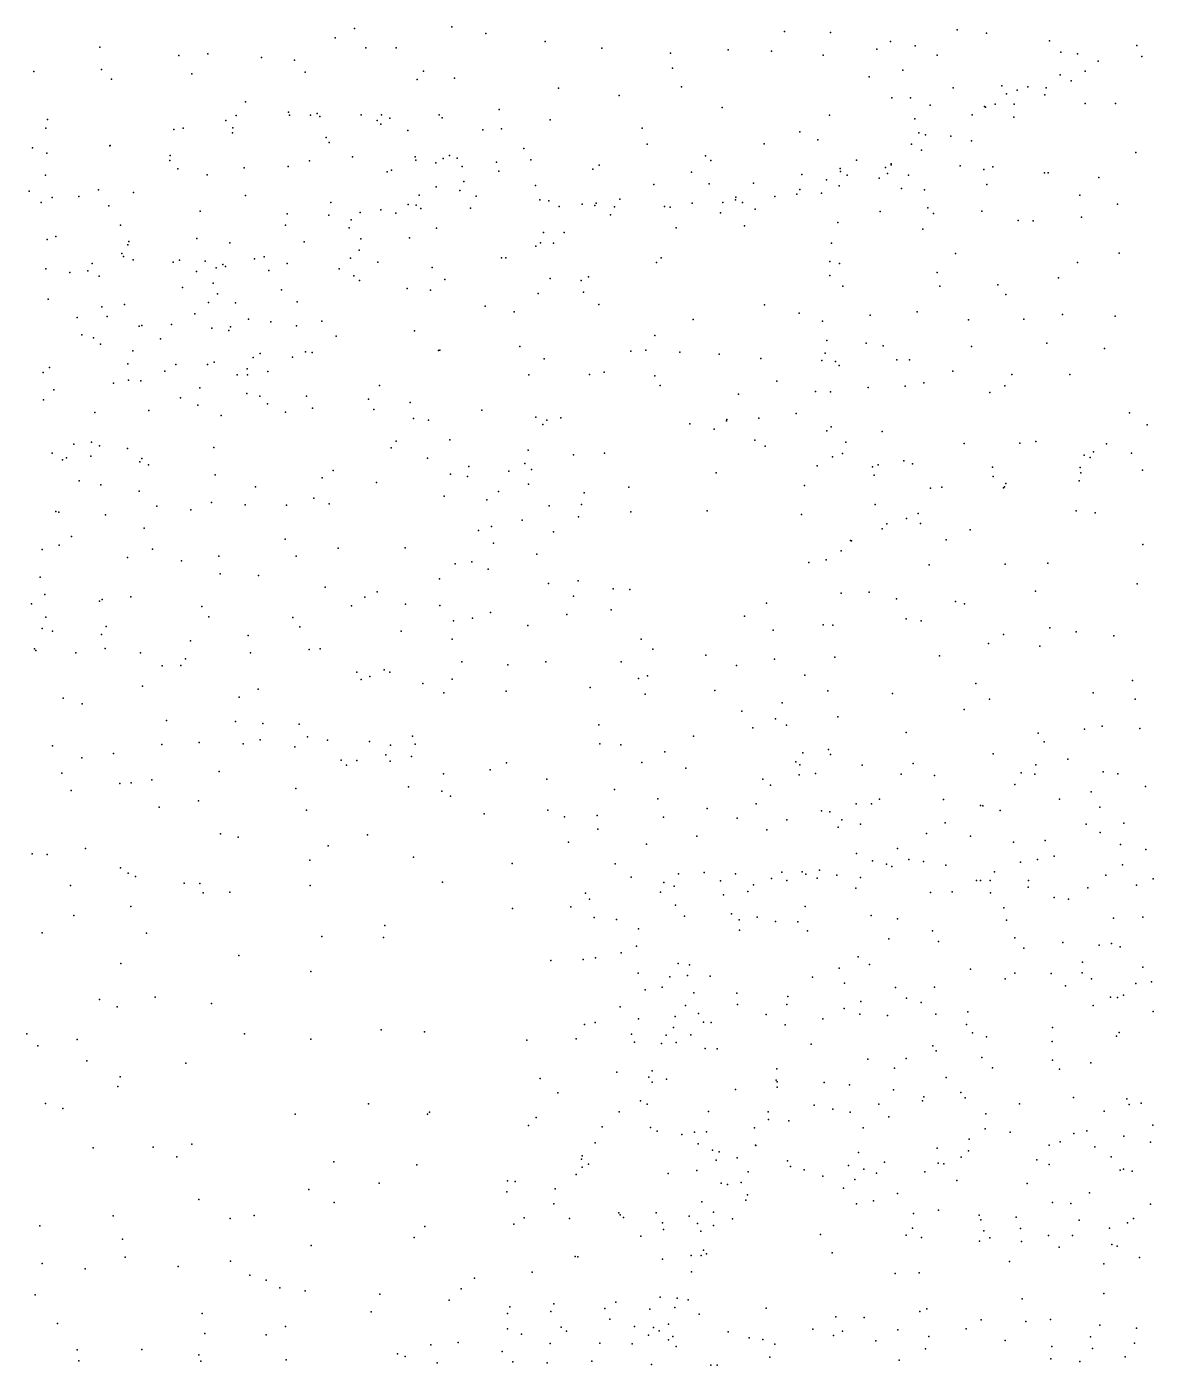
# Model space of a CAD drawing. Header units: metres. Extents: x -25 to 25, y -27.7 to 27.8.
# Drawn here: x 5.111 to 7.885, y -17.165 to -13.869 of the extents above; entities that cross this region are included whole.
import ezdxf

# ---------------------------------------------------------------- set-up
doc = ezdxf.new("R2010")
doc.units = ezdxf.units.M

msp = doc.modelspace()

# ---------------------------------------------------------------- linework, layer by layer
for p in [(5.9188, -13.8732, 11.3423), (6.1585, -13.8688, 11.5296), (7.4024, -13.8766, -1.2656), (5.8705, -13.8957, 11.7226), (6.2415, -13.8856, 11.7068), (6.3882, -13.9052, 17.9279), (6.9771, -13.8806, -1.6108), (7.0905, -13.8831, 11.174), (7.2382, -13.9048, -2.7886), (7.4749, -13.8844, 0.0537), (7.6298, -13.9033, 0.5027), (5.2914, -13.9191, 18.6078), (5.4857, -13.9398, -1.4241), (5.5574, -13.9353, 11.6197), (5.9464, -13.9208, 18.086), (6.0213, -13.921, -1.4554), (6.5276, -13.9212, 11.8283), (6.6962, -13.934, 11.319), (6.8388, -13.9258, 18.2293), (6.9452, -13.9289, 11.9008), (7.0728, -13.9384, 18.3605), (7.2049, -13.9241, -1.4128), (7.2994, -13.9155, 18.4484), (7.3533, -13.9385, 11.9278), (7.6577, -13.9314, 11.346), (7.6992, -13.9351, -0.8609), (7.8447, -13.9146, -0.0267), (7.8573, -13.9421, 18.4224), (5.2955, -13.9742, 11.3871), (5.6896, -13.9441, -1.4111), (5.771, -13.9514, 18.2224), (6.7011, -13.9705, 18.0991), (7.2691, -13.9753, 11.197), (7.7499, -13.9539, -0.3158), (5.1291, -13.9787, 18.6839), (5.3197, -13.9978, -1.3842), (5.5176, -13.9844, 18.4091), (5.797, -13.9805, 11.2609), (6.0731, -13.9983, 11.3231), (6.088, -13.9784, 11.7415), (6.1648, -13.9956, -1.4528), (7.1861, -13.9917, 11.9062), (7.6561, -13.9873, -0.134), (7.6832, -14.0019, 0.1814), (7.7175, -13.9783, -0.5635), (6.4208, -14.02, 17.7986), (6.5698, -14.0384, -1.578), (6.7239, -14.0169, -1.5885), (7.3929, -14.019, 0.2372), (7.5122, -14.0145, -3.5129), (7.5243, -14.034, -0.9017), (7.5506, -14.0248, 0.0643), (7.5763, -14.0171, 11.9634), (7.6183, -14.0368, -0.6908), (7.6214, -14.0195, 18.4431), (5.6502, -14.054, 11.1888), (6.2745, -14.0724, 11.7346), (6.8234, -14.0676, 11.2297), (7.2419, -14.0441, -1.2542), (7.2875, -14.0437, -0.1036), (7.3356, -14.062, -1.1179), (7.4698, -14.0655, -0.2156), (7.4725, -14.067, 0.9874), (7.4959, -14.0595, 11.3235), (7.5431, -14.0594, -1.5155), (7.7177, -14.0575, -3.6259), (7.7926, -14.0575, 0.4241), (5.1627, -14.0969, 11.1913), (5.6012, -14.1, 8.3243), (5.6274, -14.0873, 8.5793), (5.7559, -14.079, -1.31), (5.7587, -14.0863, 8.027), (5.8101, -14.0868, 8.6219), (5.8261, -14.0828, 8.1939), (5.8327, -14.0894, 8.3794), (5.9347, -14.0855, 11.848), (5.9739, -14.0998, 8.1445), (5.9853, -14.086, 8.5438), (6.0057, -14.0936, 8.3804), (6.127, -14.086, 8.7349), (6.1341, -14.0927, 8.4753), (6.4002, -14.0982, 17.6249), (7.0882, -14.0862, 11.1708), (7.2979, -14.0957, -2.611), (7.4397, -14.0855, 0.1963), (7.5421, -14.0913, 1.285), (5.1582, -14.1182, 11.6155), (5.4737, -14.1222, 8.4192), (5.4963, -14.1184, -1.3227), (5.6182, -14.1299, 8.7666), (5.6188, -14.1178, 11.8569), (5.9834, -14.1088, 17.9658), (6.0494, -14.124, -1.2746), (6.2346, -14.1223, 11.3139), (6.2803, -14.1201, 17.275), (6.627, -14.1185, 11.3018), (7.0152, -14.1277, 11.8451), (7.3077, -14.1297, -3.147), (7.3247, -14.1353, -0.9952), (7.3871, -14.1386, -0.7265), (5.1252, -14.1666, 8.7885), (5.3157, -14.1623, 8.5066), (5.317, -14.1614, 8.7455), (5.8485, -14.1419, 18.0929), (5.856, -14.1534, 7.9281), (6.3354, -14.1689, 8.6857), (6.6394, -14.1583, -1.473), (6.9272, -14.1574, 18.1331), (7.0596, -14.1476, -1.3108), (7.29, -14.1579, 11.2796), (7.3145, -14.1725, 0.2702), (7.4376, -14.1495, -2.1656), (5.1608, -14.18, 8.6316), (5.4641, -14.1985, 18.3652), (5.4648, -14.1862, 11.1362), (5.808, -14.1986, 11.1858), (5.9139, -14.1892, -1.1451), (6.0678, -14.189, 11.2948), (6.0691, -14.1972, 17.011), (6.1185, -14.2036, -1.1482), (6.137, -14.1929, 17.243), (6.1521, -14.1856, 17.6023), (6.1712, -14.1928, 11.7171), (6.2678, -14.2024, -1.2782), (6.3528, -14.1963, 16.937), (6.7825, -14.1864, 11.6876), (6.7962, -14.1983, -1.3972), (7.1542, -14.1977, -0.0884), (7.2399, -14.206, 0.3272), (7.8421, -14.1781, 11.9391), (5.1579, -14.2344, 11.7586), (5.4837, -14.2185, 11.8608), (5.5556, -14.2334, 8.0286), (5.6465, -14.2164, 18.2279), (5.7554, -14.2126, 8.8435), (5.9989, -14.2257, 8.0149), (6.0094, -14.2223, 16.8648), (6.1834, -14.2126, 16.8212), (6.2735, -14.2248, 8.331), (6.5053, -14.2193, -1.3599), (6.5208, -14.2093, 11.6192), (6.7485, -14.2272, 17.9248), (7.0199, -14.2328, 11.6964), (7.1145, -14.2178, 0.0868), (7.1152, -14.2251, -0.3163), (7.1314, -14.2344, -0.4772), (7.2258, -14.2156, -0.8212), (7.2308, -14.2301, 0.6068), (7.2402, -14.2087, -0.736), (7.2829, -14.2344, 0.8915), (7.4097, -14.2114, 0.4073), (7.4679, -14.2199, 11.408), (7.4903, -14.2134, 11.8703), (7.6177, -14.2286, -3.5242), (7.6263, -14.2288, 18.3539), (5.2877, -14.2705, 18.4365), (6.1196, -14.2628, 17.4277), (6.1775, -14.2721, 8.1669), (6.1878, -14.2501, 8.8833), (6.3641, -14.2597, 11.5275), (6.6558, -14.2575, -1.3171), (6.7915, -14.2554, 11.5186), (6.9012, -14.254, -1.2479), (7.0152, -14.2697, -0.6265), (7.0808, -14.2458, -1.0141), (7.1118, -14.2604, 11.3345), (7.2101, -14.2419, 0.0161), (7.2654, -14.2669, 18.2687), (7.322, -14.2701, -2.785), (7.4757, -14.2574, -1.8604), (7.7512, -14.2399, 11.4984), (5.1175, -14.2738, 11.0814), (5.1471, -14.3015, 16.5633), (5.1739, -14.2889, 1.9229), (5.24, -14.2871, -1.1807), (5.3744, -14.277, 8.1882), (5.6498, -14.2847, -1.1061), (5.8605, -14.3017, -0.9606), (6.0776, -14.2835, -0.8672), (6.218, -14.2856, -0.8022), (6.375, -14.2947, -0.8216), (6.3966, -14.2973, 17.1014), (6.479, -14.3055, 17.4947), (6.5138, -14.3032, -0.6957), (6.5715, -14.2934, 17.6524), (6.7498, -14.303, -1.1522), (6.8253, -14.3013, -0.7334), (6.8565, -14.2949, -0.2619), (6.8572, -14.2882, -0.5304), (6.8738, -14.3013, -0.0857), (6.9535, -14.2871, 11.521), (7.0073, -14.2809, -0.8378), (7.0688, -14.2787, 0.339), (7.7045, -14.2839, 0.7556), (5.3134, -14.3094, 2.2705), (5.5386, -14.3226, 11.1088), (5.7526, -14.3297, 18.093), (5.8551, -14.333, 8.9105), (5.932, -14.3263, 17.8894), (5.9834, -14.3194, 11.7512), (6.0202, -14.3276, 8.9342), (6.0504, -14.3061, 17.6951), (6.0703, -14.3085, 16.7247), (6.0814, -14.316, -0.6896), (6.2044, -14.3157, 11.6224), (6.4226, -14.3116, -0.5655), (6.5101, -14.3092, -0.9307), (6.5491, -14.332, -0.4692), (6.5589, -14.3121, -1.104), (6.6822, -14.3113, -0.7949), (6.6958, -14.3127, -0.3974), (6.8197, -14.3271, 0.0943), (6.9051, -14.3183, 0.3225), (7.2126, -14.324, 11.5628), (7.3305, -14.3151, 11.4444), (7.3446, -14.3283, -1.2712), (7.4629, -14.3228, 11.7228), (7.7087, -14.3377, 11.7576), (7.7974, -14.3057, 0.878), (5.3425, -14.3573, 2.0491), (5.7487, -14.357, 11.862), (5.9053, -14.3639, 16.7065), (5.9105, -14.3443, 16.9266), (6.1206, -14.3649, 11.4316), (6.7108, -14.3639, -0.1856), (6.8789, -14.3594, 17.958), (7.109, -14.3509, 0.48), (7.3179, -14.3676, -2.1929), (7.5531, -14.3462, 0.7074), (7.5894, -14.3465, 11.5889), (5.1616, -14.3924, 11.8739), (5.1829, -14.3851, 8.2527), (5.3629, -14.3973, 8.0653), (5.5298, -14.3901, 11.8981), (5.6111, -14.401, 7.8719), (5.7945, -14.3985, 7.8515), (5.9338, -14.3907, 17.0781), (6.0536, -14.3884, 11.6295), (6.3761, -14.401, 8.7256), (6.3835, -14.3758, 8.4108), (6.4085, -14.4017, 16.7308), (6.4348, -14.3757, 17.2783), (7.093, -14.4021, 18.099), (5.3452, -14.4271, 18.2896), (5.3495, -14.4343, 2.5526), (5.3606, -14.406, 8.8808), (5.6961, -14.435, 16.6907), (5.9302, -14.4189, -0.6802), (6.365, -14.4093, -0.3858), (7.3983, -14.4274, 18.2185), (7.8014, -14.4263, 1.8509), (5.1583, -14.4651, 18.3683), (5.262, -14.47, 1.6844), (5.2723, -14.4522, 16.7639), (5.3736, -14.443, 16.481), (5.4719, -14.4482, 16.6986), (5.4874, -14.4436, 2.293), (5.5507, -14.446, 8.8794), (5.5776, -14.4625, 18.1145), (5.5943, -14.4544, 16.5667), (5.6008, -14.4594, 11.1427), (5.6723, -14.44, -0.894), (5.7071, -14.4694, 8.8981), (5.7523, -14.4521, 16.8741), (5.881, -14.4646, 17.786), (5.9087, -14.4388, 11.6813), (5.9762, -14.4481, 17.5012), (6.11, -14.462, 8.9802), (6.2807, -14.4376, 16.5883), (6.2911, -14.4382, 8.2349), (6.6619, -14.4491, 17.6805), (6.6736, -14.438, 0.0404), (7.0888, -14.4471, -0.4971), (7.1124, -14.4518, -0.7654), (7.699, -14.4492, 18.1974), (5.2173, -14.4739, 2.6815), (5.2893, -14.4827, 11.0307), (5.5297, -14.4717, 2.1419), (5.5707, -14.5, 16.8545), (5.9165, -14.482, 8.9562), (5.9305, -14.4936, 11.5253), (6.141, -14.4908, 8.0537), (6.4006, -14.4888, 8.5432), (6.4768, -14.4933, 17.1131), (6.4948, -14.4849, 16.8449), (7.0892, -14.4812, 0.6315), (7.3532, -14.4739, -1.4345), (7.6517, -14.487, 0.849), (5.4948, -14.5105, -0.8602), (5.5808, -14.5263, 2.3974), (5.7389, -14.5169, 17.9237), (6.0481, -14.5135, 16.5065), (6.1052, -14.5175, -0.4151), (6.3709, -14.5253, -0.2488), (6.4827, -14.522, 16.6445), (7.1209, -14.5073, 0.0115), (7.3595, -14.508, -2.7364), (7.503, -14.5047, -3.0759), (7.5224, -14.5279, 18.1634), (5.1638, -14.5399, -0.8032), (5.2966, -14.5585, 8.0313), (5.3517, -14.5525, 16.3177), (5.5585, -14.5479, 16.4091), (5.6257, -14.5486, -0.7147), (5.7772, -14.5461, 11.6796), (6.2406, -14.5565, 16.4535), (6.5197, -14.5527, -0.0357), (6.9277, -14.5539, 0.4778), (5.2358, -14.5845, 1.4569), (5.3092, -14.5821, -0.7521), (5.5253, -14.5756, 1.8894), (5.6571, -14.5888, 2.2167), (5.7125, -14.5952, 17.0767), (5.8378, -14.5938, 17.5145), (6.3118, -14.5707, 8.8653), (6.752, -14.5901, 17.6693), (7.0138, -14.5739, 17.9206), (7.0712, -14.594, 0.3358), (7.188, -14.5788, 18.0219), (7.3039, -14.5708, 1.3175), (7.4307, -14.5902, 0.6474), (7.5665, -14.5891, 0.7495), (7.662, -14.5773, -3.221), (7.7917, -14.5818, 18.0491), (5.2467, -14.6276, 16.2117), (5.2758, -14.6351, 2.7067), (5.3885, -14.6058, 11.082), (5.3949, -14.6044, 1.6236), (5.4675, -14.6022, 7.8969), (5.5675, -14.6112, 11.1728), (5.6087, -14.6168, 8.9056), (5.6129, -14.6076, 2.0476), (5.7755, -14.6051, 17.7151), (5.8736, -14.6306, 16.413), (6.0662, -14.6178, 9.0069), (6.6582, -14.6294, 16.7437), (5.2931, -14.6501, 16.935), (5.3722, -14.6669, 18.0309), (5.4409, -14.6377, -0.6531), (6.125, -14.6659, -0.3626), (6.1288, -14.6652, 16.3617), (6.3259, -14.6561, 16.3614), (6.5989, -14.6676, 17.1284), (6.6356, -14.6653, 16.9281), (7.0818, -14.6416, -0.3876), (7.1787, -14.6481, 0.5092), (7.2203, -14.6542, -2.1965), (7.4378, -14.6566, 18.0367), (7.623, -14.6477, 18.047), (7.7651, -14.6612, 0.873), (5.3606, -14.6988, 8.9174), (5.4784, -14.7003, 2.6824), (5.5561, -14.7009, 1.7643), (5.5726, -14.6944, 17.8322), (5.6685, -14.6832, 2.6041), (5.686, -14.6734, 16.3377), (5.7657, -14.6825, 2.3151), (5.7979, -14.6694, 8.9533), (5.8144, -14.6708, -0.4719), (6.3858, -14.6865, 8.6643), (6.7196, -14.67, 17.5215), (6.8168, -14.6753, 0.405), (6.9194, -14.6858, 17.7267), (7.069, -14.6905, -0.712), (7.0778, -14.6727, 0.7904), (7.103, -14.6932, -0.161), (7.254, -14.6887, -1.4084), (7.2848, -14.6894, -1.7558), (5.1515, -14.7205, 8.9892), (5.1676, -14.7081, 1.2814), (5.4512, -14.7168, 17.0553), (5.6295, -14.7258, 11.4277), (5.6538, -14.7114, 17.2084), (5.6548, -14.7259, -0.4903), (5.7053, -14.7177, 17.5049), (6.3478, -14.726, 8.2587), (6.4971, -14.7248, 16.3897), (6.533, -14.7191, 0.0796), (6.6579, -14.7286, 0.2745), (7.1116, -14.7026, -1.0322), (7.3918, -14.7167, 1.4985), (7.5375, -14.7255, 1.6969), (7.6796, -14.7251, 0.7218), (5.1784, -14.7633, 17.1094), (5.325, -14.7461, 1.3982), (5.3622, -14.7391, 16.1463), (5.3924, -14.7408, 11.7488), (5.5376, -14.7576, 11.6148), (5.9796, -14.752, 7.9317), (6.6708, -14.752, 17.2484), (6.9586, -14.7415, 0.4419), (7.054, -14.7668, 0.5122), (7.1837, -14.7572, 1.0161), (7.2747, -14.7535, -2.5105), (7.3203, -14.7458, 0.4876), (7.5202, -14.7532, 17.9071), (5.1524, -14.7879, 8.026), (5.49, -14.7825, 17.729), (5.6529, -14.7722, 8.9249), (5.6852, -14.7783, 7.8514), (5.7041, -14.7976, 1.9646), (5.8, -14.7782, 2.1773), (5.9527, -14.7858, 2.6528), (6.0554, -14.7937, 9.0359), (6.8643, -14.7734, 17.5582), (7.0909, -14.7679, 17.7482), (7.483, -14.7694, 0.5319), (5.279, -14.8184, 17.8072), (5.4123, -14.8141, 17.1972), (5.5325, -14.8003, 17.3032), (5.5899, -14.826, 2.7302), (5.7484, -14.818, 16.2813), (5.815, -14.8081, -0.3995), (5.9659, -14.8116, 2.3882), (6.2318, -14.8126, -0.2433), (6.3646, -14.8304, -0.1214), (6.4265, -14.8316, 8.3536), (7.0064, -14.8216, 17.6291), (7.8266, -14.8192, 0.7853), (6.0635, -14.8331, -0.334), (6.1005, -14.8377, 2.7043), (6.382, -14.848, 16.2771), (6.392, -14.8377, 8.7009), (6.7441, -14.8468, 0.3431), (6.8037, -14.8601, 17.2008), (6.8347, -14.8392, 16.9669), (6.8353, -14.8357, 16.5381), (6.9145, -14.833, 16.7798), (7.0815, -14.864, 0.2704), (7.0919, -14.854, -0.3655), (7.2179, -14.8654, -2.3373), (7.87, -14.8492, 16.7892), (5.2269, -14.8964, 11.7511), (5.2704, -14.8914, 17.4126), (6.0207, -14.8892, 16.2807), (6.153, -14.8859, 2.5288), (6.9039, -14.8865, 17.3327), (7.1285, -14.8914, -0.0572), (7.42, -14.8951, -2.7436), (7.557, -14.8944, 0.4745), (7.5963, -14.89, 17.6713), (7.7701, -14.8961, 16.6749), (5.1741, -14.9191, 2.7852), (5.2089, -14.9307, -0.159), (5.2692, -14.9261, 8.9313), (5.2904, -14.9011, 1.3263), (5.3593, -14.9075, 16.0534), (5.3951, -14.9317, 11.3038), (5.5719, -14.9052, -0.3663), (6.0088, -14.9057, 2.9542), (6.0983, -14.9314, 2.3822), (6.3464, -14.9111, 2.7624), (6.4578, -14.9231, 0.0311), (6.5338, -14.9191, 16.2998), (6.9293, -14.9015, 17.1105), (7.0959, -14.9278, 17.4392), (7.1205, -14.92, 0.3583), (7.7154, -14.9242, 1.7816), (7.7297, -14.9298, 17.44), (7.7385, -14.9155, 16.8765), (7.8317, -14.9185, 17.2981), (5.1992, -14.9357, 15.9261), (5.3895, -14.9403, 2.7802), (5.4113, -14.9475, 1.4655), (5.8658, -14.9617, 8.997), (6.2, -14.9514, 9.0448), (6.2988, -14.9636, 8.1781), (6.3378, -14.9441, 8.9484), (6.3543, -14.9595, 2.5893), (7.0579, -14.9503, 17.2106), (7.1944, -14.9522, 16.9384), (7.2081, -14.9479, -1.5862), (7.2709, -14.9381, 17.5108), (7.2929, -14.9452, 16.7971), (7.4891, -14.9535, 16.6688), (7.7057, -14.9543, 17.1413), (7.8592, -14.9611, 16.2007), (5.2402, -14.9871, 7.972), (5.2937, -14.997, 11.1688), (5.575, -14.9723, 1.7053), (5.8391, -14.9798, 2.9757), (5.9729, -14.9911, 2.2272), (6.1547, -14.9709, 8.0784), (6.1964, -14.9762, 3.0977), (6.347, -14.9952, 2.965), (6.8091, -14.9676, 16.4266), (7.1984, -14.973, 17.3066), (7.4908, -14.9764, 17.4159), (7.5223, -14.9933, 16.4751), (7.7026, -14.987, 16.3468), (7.7072, -14.9674, 0.5285), (5.3884, -15.0128, -0.2319), (5.6747, -15.002, 2.8825), (5.8184, -15.0301, -0.3134), (6.1395, -15.0246, -0.2251), (6.2731, -15.0129, -0.1254), (6.4843, -15.0165, 8.4701), (6.594, -15.0026, 0.234), (7.0265, -14.9984, 16.4784), (7.3366, -15.0052, 17.1588), (7.3644, -15.0027, 16.5204), (7.5162, -15.0046, 17.178), (7.519, -15.0014, 1.5489), (5.1828, -15.0626, 15.7966), (5.4314, -15.0495, 16.0465), (5.5156, -15.0584, 7.9656), (5.5665, -15.0402, 16.1318), (5.6493, -15.0461, 1.876), (5.7512, -15.0466, 7.9472), (5.8558, -15.0437, 16.2412), (6.2442, -15.0337, 16.2045), (6.3982, -15.0483, 8.8314), (6.4773, -15.0452, 0.1359), (6.5988, -15.0631, 16.2385), (6.7866, -15.061, 0.3213), (7.2004, -15.0454, 0.3065), (7.6952, -15.0611, -2.9172), (5.1907, -15.0639, 8.9383), (5.3056, -15.0708, 11.4204), (6.3312, -15.0839, 2.8033), (6.4698, -15.0757, 8.6688), (7.0192, -15.0701, -0.8609), (7.2293, -15.093, 0.9172), (7.2776, -15.0801, -2.4789), (7.3066, -15.0674, 1.1438), (7.3124, -15.092, 16.3629), (7.7423, -15.0662, 16.0377), (5.2214, -15.1243, -0.0801), (5.4007, -15.1033, 1.5721), (6.224, -15.1096, 8.1056), (6.2562, -15.0994, 2.5722), (6.4083, -15.1124, 16.1587), (7.2182, -15.1056, -1.8946), (7.4342, -15.108, -2.6954), (5.1491, -15.1564, 8.1377), (5.1911, -15.1452, 2.8349), (5.4208, -15.155, 8.0536), (5.7475, -15.1307, 8.9622), (5.878, -15.1532, -0.2379), (6.0436, -15.1519, 8.0331), (6.2611, -15.1408, 2.9895), (7.1167, -15.1592, 0.3649), (7.1395, -15.1342, 0.0459), (7.1425, -15.135, 0.6348), (7.3751, -15.1323, 0.2977), (7.8595, -15.144, 15.887), (5.3591, -15.1757, -0.1404), (5.4924, -15.1843, 1.7999), (5.5843, -15.1729, 2.9219), (5.7747, -15.1722, 2.0924), (6.1666, -15.1918, 9.0966), (6.2072, -15.1866, -0.0804), (6.3671, -15.1677, 9.04), (7.0375, -15.188, -0.5678), (7.0798, -15.1818, -0.3532), (7.3334, -15.1935, 16.1381), (7.521, -15.1922, 15.9571), (7.6257, -15.1898, 0.3671), (5.1441, -15.2243, 8.8528), (5.5874, -15.2163, 8.9254), (5.6821, -15.2204, 8.0561), (6.2472, -15.2049, 2.7465), (5.8458, -15.2486, 2.2414), (5.974, -15.2606, 2.3627), (6.1281, -15.2287, 3.0897), (6.3963, -15.2396, 0.0645), (6.4696, -15.2336, 8.2335), (6.5557, -15.2529, 0.2016), (6.5963, -15.2548, 8.5517), (7.595, -15.2588, 15.8107), (7.846, -15.2406, -2.9019), (5.1233, -15.2896, 11.4774), (5.1559, -15.2673, 1.2204), (5.2907, -15.283, -0.0286), (5.2973, -15.2794, 15.7874), (5.3674, -15.2727, 8.872), (5.944, -15.2733, 3.1183), (6.0443, -15.2904, 16.1197), (6.1283, -15.2938, 8.066), (6.4574, -15.2711, 8.924), (6.9326, -15.2886, 0.3022), (7.117, -15.2633, -1.6155), (7.1856, -15.2615, 16.1365), (7.2534, -15.2777, 0.2789), (7.3985, -15.2838, 15.9231), (7.4208, -15.2902, -2.5695), (5.1585, -15.3231, 8.4143), (5.5424, -15.2967, 16.0064), (5.5601, -15.322, 2.0616), (5.7662, -15.3232, 8.9835), (5.9109, -15.2948, 8.0596), (6.2093, -15.3252, -0.0026), (6.2534, -15.3115, 16.0535), (6.4413, -15.3162, 15.9819), (6.5507, -15.3043, 8.7613), (6.8792, -15.3207, 16.0632), (7.2768, -15.327, -2.0662), (5.1496, -15.3504, 15.525), (5.1744, -15.3575, 8.6222), (5.3067, -15.346, 8.2939), (5.7838, -15.3469, 16.0828), (6.033, -15.357, -0.0671), (6.1624, -15.3319, 2.9578), (6.3454, -15.3436, 9.1698), (6.9493, -15.3545, -0.9788), (7.0723, -15.3413, 16.0026), (7.0965, -15.3421, -0.1573), (7.3141, -15.3315, -2.2927), (7.6303, -15.3488, 0.3523), (7.6958, -15.3587, -2.7454), (5.2952, -15.3654, 2.9383), (5.5145, -15.3813, 8.8696), (5.6564, -15.3682, 2.2146), (6.1589, -15.3768, 2.8074), (6.624, -15.3769, 8.2715), (7.4796, -15.3875, 1.1069), (7.5168, -15.3658, 15.72), (7.788, -15.3689, 1.4842), (5.1301, -15.4006, 0.2401), (5.1339, -15.4047, 1.3261), (5.2322, -15.4103, 1.6106), (5.3048, -15.4002, 8.6986), (5.3913, -15.4105, 1.9604), (5.5024, -15.425, -0.0216), (5.6623, -15.4102, 8.1838), (5.8067, -15.4024, -0.0795), (5.8335, -15.4004, 2.3799), (6.6534, -15.4013, 8.6527), (6.7839, -15.4164, 0.2916), (7.1013, -15.4211, 15.7754), (7.359, -15.4181, 15.6669), (7.6061, -15.3944, 1.2773), (5.4452, -15.4429, 8.3332), (5.4911, -15.4418, 3.0161), (5.9244, -15.4582, 8.1377), (5.9911, -15.4528, 9.0637), (6.0051, -15.4582, 3.0586), (6.1827, -15.4324, 15.9815), (6.2963, -15.4403, 0.0532), (6.3898, -15.4324, 15.8913), (6.5753, -15.4325, 15.8212), (6.859, -15.4417, 15.7982), (6.9527, -15.4263, -1.2041), (5.9348, -15.4764, -0.0338), (5.956, -15.4689, 2.5397), (6.0864, -15.4859, 2.9186), (6.1586, -15.4756, 9.1192), (6.6177, -15.4739, 8.8576), (6.6396, -15.4672, 0.2263), (7.0277, -15.4652, 0.3163), (7.4482, -15.486, 0.3136), (7.8345, -15.479, 7.7502), (5.2009, -15.5221, 15.4348), (5.396, -15.4928, 8.5848), (5.6345, -15.5195, 2.3537), (5.6812, -15.4999, 15.9298), (6.1384, -15.509, 0.0144), (6.2922, -15.5054, 8.085), (6.4984, -15.4958, 9.085), (6.6343, -15.5121, 15.7028), (6.8061, -15.5037, 15.6665), (7.0838, -15.5039, 0.2802), (7.2431, -15.5105, 15.5519), (7.4825, -15.5246, 15.6164), (7.7375, -15.5095, 15.8011), (7.8406, -15.5246, -2.6675), (5.248, -15.5362, 0.2276), (6.872, -15.5546, 15.5245), (6.9716, -15.5335, -0.6744), (7.4194, -15.5505, -2.1315), (5.4556, -15.5774, 2.2418), (5.6255, -15.5799, 8.735), (5.6929, -15.5846, 0.0301), (5.7818, -15.5863, 2.5213), (6.52, -15.5881, 0.1399), (6.9552, -15.5731, 8.438), (6.9825, -15.5888, 15.3505), (7.1089, -15.5685, 0.5045), (7.7593, -15.5909, 7.5687), (5.8024, -15.6171, 8.8246), (6.0613, -15.6156, 9.0193), (6.7531, -15.6156, 8.8111), (6.899, -15.5957, 0.3285), (7.2771, -15.6064, 0.3309), (7.602, -15.6088, 1.1429), (7.7161, -15.5989, 7.9932), (7.8525, -15.597, 15.8809), (5.1745, -15.6393, 1.7933), (5.4443, -15.6363, 15.6371), (5.5357, -15.6315, 0.0879), (5.6446, -15.6347, 15.7792), (5.6864, -15.6245, 8.4938), (5.7718, -15.6423, 8.6466), (5.852, -15.6258, 0.0237), (5.9555, -15.6291, 8.8895), (6.0069, -15.6378, 2.9711), (6.0682, -15.6354, 8.1662), (6.5226, -15.6347, 8.0898), (6.5742, -15.6369, 15.5792), (6.6825, -15.6542, 9.0001), (7.0226, -15.6565, 8.2217), (7.0856, -15.6484, 0.3659), (7.6171, -15.63, -2.3473), (5.2471, -15.6692, 1.9966), (5.325, -15.6588, 15.499), (5.8855, -15.6746, 8.4156), (5.899, -15.6876, 2.6619), (5.9242, -15.6761, 8.5905), (5.9959, -15.662, 8.7305), (6.0061, -15.6771, 2.7756), (6.0587, -15.6656, 15.7964), (6.2927, -15.6812, 0.0474), (6.626, -15.6807, 9.1536), (7.0052, -15.6788, -1.3734), (7.0154, -15.6868, 15.2032), (7.0904, -15.6608, 8.4438), (7.1684, -15.6872, 8.2996), (7.2941, -15.6828, 15.3261), (7.4913, -15.659, 0.3789), (7.5959, -15.6863, 8.1073), (7.6753, -15.6724, 0.4465), (5.1975, -15.707, 0.3524), (5.5855, -15.7029, 3.0281), (6.1379, -15.7083, 8.6157), (6.2526, -15.6988, 8.7904), (6.3917, -15.7216, 8.9885), (6.7344, -15.6945, 8.1033), (6.9241, -15.7221, 8.7502), (7.0133, -15.7112, -0.2986), (7.0533, -15.708, 0.1459), (7.2649, -15.7097, 0.8194), (7.347, -15.7126, 8.2463), (7.5601, -15.706, -2.0841), (7.5934, -15.7098, 7.8721), (7.7617, -15.7038, 15.7785), (7.7981, -15.7086, 7.3488), (5.2206, -15.7499, 3.0017), (5.3404, -15.732, 0.2128), (5.3684, -15.7309, 2.2537), (5.4195, -15.7235, 3.0072), (5.7738, -15.7449, 15.7353), (6.0511, -15.7405, 0.0191), (6.1332, -15.7514, 8.3217), (6.5585, -15.7474, 0.153), (6.9428, -15.7365, -1.1005), (7.5449, -15.7351, 8.297), (7.7326, -15.7526, 8.379), (7.8665, -15.7398, 0.5645), (5.5343, -15.7748, 15.6209), (6.1546, -15.7634, 15.6943), (6.6653, -15.7702, 15.4135), (6.9076, -15.7822, 0.3939), (7.1539, -15.7825, 8.0933), (7.1919, -15.7822, 8.5751), (7.2116, -15.7712, 15.1219), (7.3689, -15.7715, -1.8221), (7.4598, -15.7863, 7.9194), (7.4661, -15.7873, 15.4269), (7.6549, -15.7712, 13.4719), (5.4374, -15.7907, 2.4143), (5.8002, -15.7979, 3.0218), (6.2376, -15.807, 8.4399), (6.3944, -15.7979, 0.0753), (6.4352, -15.8147, 15.5472), (6.5159, -15.8115, 9.2496), (6.6796, -15.8156, 9.2337), (6.7869, -15.7939, 15.2926), (6.8609, -15.8179, 8.061), (7.0682, -15.7995, 0.3466), (7.0889, -15.8025, 8.7128), (7.5081, -15.799, 1.0256), (7.7542, -15.7906, 13.7967), (6.5174, -15.8452, 8.7829), (6.9342, -15.8463, 8.9488), (6.9828, -15.8219, -0.6909), (7.1091, -15.8398, 14.9802), (7.1187, -15.8218, 0.4571), (7.1648, -15.8329, 0.6349), (7.3731, -15.8291, 15.2769), (7.7204, -15.8324, 13.2634), (7.7545, -15.8533, 15.7339), (7.8128, -15.8298, 1.1849), (5.5881, -15.856, 2.9421), (5.6322, -15.8649, 2.6242), (5.8539, -15.8861, 15.6746), (5.9504, -15.8585, 2.7968), (6.445, -15.8767, 8.0954), (6.6376, -15.8821, 7.9978), (6.7615, -15.8622, 0.3117), (7.3268, -15.8554, 7.9708), (7.4351, -15.8617, 13.5699), (7.5416, -15.8768, 13.721), (7.6191, -15.8725, 15.5534), (7.8051, -15.8828, -2.0599), (5.1246, -15.9055, 1.964), (5.1616, -15.9071, 2.9212), (5.2562, -15.8924, 0.2521), (6.0641, -15.9141, 0.0141), (7.1545, -15.905, 13.4855), (7.2558, -15.8924, 13.2186), (7.2834, -15.9195, 14.9799), (7.6002, -15.9194, 8.5959), (7.6414, -15.9115, 13.9271), (7.8672, -15.895, 13.1681), (5.3424, -15.94, 15.4385), (5.3614, -15.9531, 2.416), (5.8086, -15.9214, 2.7826), (6.307, -15.9291, 0.0358), (6.5607, -15.9301, 8.6504), (6.7792, -15.9518, 7.988), (6.9711, -15.9506, 13.5301), (7.0205, -15.9501, -0.3585), (7.0639, -15.9456, 0.0216), (7.1944, -15.9231, 14.7917), (7.2286, -15.9314, -1.6165), (7.2417, -15.9371, 13.6859), (7.3199, -15.9241, 8.7136), (7.3743, -15.9333, 15.1165), (7.4946, -15.9498, 13.1514), (7.5588, -15.9264, 0.529), (7.8097, -15.933, 14.1086), (5.219, -15.9836, 2.217), (5.379, -15.9611, 2.8608), (5.4987, -15.9779, 2.5806), (5.5375, -15.979, 15.5565), (5.8091, -15.9837, 0.0189), (6.1348, -15.975, 15.6423), (6.5998, -15.9627, 15.3776), (6.6798, -15.9764, 0.2289), (6.7052, -15.9853, 9.0416), (6.7164, -15.9548, 15.2663), (6.8196, -15.972, 15.1018), (6.8563, -15.9545, 0.4091), (6.9006, -15.9816, 13.9969), (6.9453, -15.9666, 14.8534), (6.9829, -15.971, 14.3424), (7.0299, -15.956, 9.0135), (7.0581, -15.9652, 13.7818), (7.106, -15.9578, 8.0022), (7.1646, -15.9636, 14.4808), (7.4505, -15.971, -1.7648), (7.4603, -15.9714, 13.947), (7.4841, -15.9713, 7.84), (7.5779, -15.9714, 15.4095), (7.7684, -15.9578, 7.4403), (7.8443, -15.9831, 7.162), (7.8853, -15.9674, 0.7037), (5.5456, -16.0013, 2.8289), (5.6111, -15.9996, 0.0515), (6.4875, -16.0023, 9.6397), (6.4975, -16.0176, 8.3801), (6.6721, -16.0002, 8.8102), (6.8267, -16.0065, 13.7992), (6.8867, -15.998, 14.1903), (7.153, -15.9902, 14.1285), (7.3369, -16.0006, 14.5895), (7.3899, -15.9988, 14.147), (7.4847, -16.002, 14.282), (7.5776, -15.9877, 14.1267), (7.6411, -16.0131, 8.7118), (7.6765, -16.0169, 7.6252), (7.7244, -15.9893, 13.1059), (5.3678, -16.0354, 0.13), (6.3076, -16.0402, 15.5579), (6.4514, -16.0361, 8.2275), (6.7089, -16.0324, 9.5892), (7.0282, -16.0354, -1.0723), (7.5174, -16.0388, 14.4565), (5.2277, -16.0578, 0.2047), (5.9929, -16.0817, 15.6347), (6.5086, -16.0626, 0.0839), (6.5632, -16.0671, 7.9541), (6.7314, -16.0595, 14.0972), (6.8472, -16.0531, 14.9491), (6.8655, -16.0678, 9.3737), (6.9096, -16.0617, 7.9659), (6.9553, -16.0725, 0.5157), (7.01, -16.0732, 9.2113), (7.191, -16.0571, 12.9898), (7.2553, -16.0655, 8.9917), (7.5237, -16.069, 8.8356), (7.7871, -16.0637, 15.6098), (7.8601, -16.0612, 8.719), (5.1497, -16.1001, 2.1439), (5.4063, -16.1008, 15.4402), (5.8377, -16.1088, 15.6278), (5.9897, -16.1118, -0.0283), (6.618, -16.0906, 15.2935), (6.8665, -16.0939, 14.5798), (7.0343, -16.0949, 13.1116), (7.2346, -16.1147, 0.5387), (7.3417, -16.0956, 0.619), (7.5449, -16.1128, 14.6141), (6.5747, -16.149, 9.5155), (6.6127, -16.1326, 8.4408), (7.3563, -16.1214, 7.9016), (7.5668, -16.1383, 0.6711), (7.6631, -16.1241, 1.0166), (7.7521, -16.1304, 15.4638), (7.7829, -16.1264, 7.374), (7.804, -16.1343, 12.9964), (5.3427, -16.176, 2.6773), (5.6339, -16.1562, 0.0245), (6.4021, -16.1683, 15.4468), (6.4817, -16.1656, 9.6669), (6.5118, -16.1616, 8.1549), (6.7158, -16.1758, 9.287), (6.7435, -16.1789, 0.1943), (7.1585, -16.1589, 9.1886), (7.1863, -16.178, 7.946), (7.7112, -16.1723, 0.7335), (5.8112, -16.1953, -0.016), (6.6166, -16.1993, 0.0795), (6.6948, -16.2081, 15.1031), (6.7383, -16.205, 9.9015), (6.7943, -16.207, 14.7104), (7.0466, -16.2097, 0.5722), (7.112, -16.1874, 12.9337), (7.4353, -16.1895, 9.0289), (7.5204, -16.2136, 12.8996), (7.5442, -16.1994, 7.764), (7.6338, -16.2001, 14.9722), (7.7099, -16.1984, 14.6707), (7.7335, -16.2136, 15.2455), (7.8601, -16.1847, 14.5224), (6.6341, -16.2402, 13.9677), (6.676, -16.234, 14.2222), (6.7539, -16.2477, 14.8824), (6.8602, -16.2486, 9.779), (7.1247, -16.2242, -0.2561), (7.2503, -16.2347, 12.7949), (7.3466, -16.2336, 0.7102), (7.6696, -16.2307, 8.9916), (7.8426, -16.2251, 7.111), (7.8807, -16.2205, 8.8887), (5.2904, -16.2642, 2.3928), (5.3336, -16.2827, 15.3216), (5.4274, -16.2587, 0.0605), (5.5666, -16.2742, 15.4688), (6.5728, -16.2821, 10.0456), (6.7334, -16.2792, 13.7861), (6.8616, -16.2768, 13.595), (6.9828, -16.2763, 9.5878), (6.9857, -16.2573, 13.0744), (7.165, -16.2691, 9.3346), (7.2778, -16.2609, 9.2298), (7.314, -16.2718, 0.3658), (7.7375, -16.2792, 7.4653), (7.78, -16.2583, -1.8028), (7.7972, -16.2598, 12.8908), (7.8123, -16.2539, 14.7723), (6.618, -16.3123, 8.1287), (6.7079, -16.3058, 14.3935), (6.7658, -16.2985, 8.7516), (6.9319, -16.3012, 13.4158), (7.0715, -16.3123, 12.8216), (7.1243, -16.2863, -0.5134), (7.1625, -16.3008, -1.0219), (7.2306, -16.3039, -0.0034), (7.3498, -16.3003, 7.8757), (7.4291, -16.2943, 12.7897), (7.8853, -16.294, 0.8971), (5.1114, -16.3488, 2.0315), (5.6478, -16.3488, 0.0013), (5.9843, -16.339, -0.1004), (6.0905, -16.3437, 15.5185), (6.4849, -16.3261, 15.2766), (6.5112, -16.3209, -0.07), (6.7036, -16.333, 9.4515), (6.7777, -16.3199, 9.1629), (6.7971, -16.3212, 9.0062), (6.9788, -16.3267, 7.9563), (7.4256, -16.3262, 0.5713), (7.4403, -16.3466, -1.5157), (7.6371, -16.3335, 9.1392), (7.8013, -16.3452, 0.9161), (5.1389, -16.3782, 2.6381), (5.2353, -16.3627, 0.1308), (5.8113, -16.3624, -0.0667), (6.3428, -16.3642, -0.1359), (6.464, -16.3608, 9.7656), (6.6003, -16.3494, 9.5751), (6.6083, -16.3693, 14.06), (6.6745, -16.3726, 10.1805), (6.686, -16.3518, 8.3499), (6.7103, -16.3699, 14.5526), (6.7466, -16.3515, 8.5857), (7.0433, -16.3746, 9.7734), (7.3427, -16.3786, 12.6501), (7.475, -16.356, 9.2284), (7.6363, -16.3681, 0.8179), (7.7947, -16.3549, 7.2556), (6.7817, -16.3854, 13.6832), (6.8112, -16.3859, 7.99), (7.1826, -16.4115, 9.5908), (7.2773, -16.4094, 9.4564), (7.3505, -16.3904, 0.1665), (7.4629, -16.4071, 0.7871), (7.6375, -16.4138, 7.5742), (5.2595, -16.4152, 15.1904), (5.5028, -16.4212, 15.3311), (6.5644, -16.4431, 15.0703), (6.6516, -16.4396, -0.109), (6.9587, -16.4354, 10.1873), (7.2478, -16.4337, -0.2962), (7.4893, -16.4324, 12.6256), (7.6541, -16.4355, 9.2845), (7.732, -16.4203, 12.7141), (5.3357, -16.4786, 0.08), (5.3416, -16.4546, 2.5293), (6.3755, -16.4587, 10.0221), (6.6434, -16.4559, 14.8957), (6.6517, -16.468, 10.3033), (6.6867, -16.4603, 13.8107), (6.9564, -16.4633, 13.0784), (6.9594, -16.4674, 0.1261), (6.9596, -16.4801, 12.6402), (7.0746, -16.4688, 12.3995), (7.1374, -16.4743, 9.9952), (7.3756, -16.4561, 12.5033), (6.4193, -16.4938, -0.1998), (6.8567, -16.4863, 13.5382), (7.2457, -16.4866, -0.5568), (7.3202, -16.5041, -1.1072), (7.4119, -16.4937, 9.5371), (7.4218, -16.5061, -1.3371), (7.6888, -16.506, -1.6429), (7.8199, -16.5086, 9.3774), (5.1575, -16.5202, 2.0511), (5.2001, -16.5328, 2.6081), (5.7722, -16.5466, 15.3481), (5.9532, -16.5213, -0.153), (6.0985, -16.5468, -0.1999), (6.1032, -16.5421, 15.3583), (6.5705, -16.5407, 14.3686), (6.623, -16.5142, 9.5755), (6.6393, -16.5219, 14.6154), (6.7905, -16.5402, 9.2589), (6.9374, -16.5406, 12.9331), (7.0502, -16.5247, 7.9431), (7.0965, -16.5346, 0.2929), (7.1388, -16.5415, 10.2247), (7.2093, -16.5219, 12.1724), (7.3173, -16.514, 9.6987), (7.4732, -16.5455, 12.3813), (7.5563, -16.5216, 9.4882), (7.7648, -16.5397, 7.2511), (7.8263, -16.5232, 12.5756), (7.8553, -16.5195, 0.6814), (6.3465, -16.5748, 9.8566), (6.3656, -16.5551, 15.1843), (6.5279, -16.5778, 14.0949), (6.6477, -16.5796, 10.4363), (6.938, -16.5598, 10.4861), (6.9877, -16.5635, 12.2192), (7.2344, -16.5531, 0.7115), (7.8846, -16.5737, 9.5073), (6.6639, -16.5888, -0.2189), (6.7246, -16.5969, 9.4579), (6.7559, -16.5908, 8.4523), (6.785, -16.5899, 8.7084), (6.9031, -16.5801, 13.2794), (7.1712, -16.5803, 11.9682), (7.4321, -16.6084, -0.176), (7.4712, -16.5831, 7.7031), (7.5334, -16.5909, 9.662), (7.6899, -16.5946, 12.4119), (7.7221, -16.5879, 0.9516), (7.8127, -16.6005, 0.3674), (5.2753, -16.6294, 2.138), (5.4226, -16.6278, 2.3338), (5.5178, -16.6205, 2.585), (6.5109, -16.6174, 10.3409), (6.7649, -16.6196, 10.6679), (6.8003, -16.6352, 13.4985), (6.8163, -16.6393, 8.8851), (6.9056, -16.6233, 12.4887), (6.9064, -16.6236, 12.7214), (7.1597, -16.6411, 11.6788), (7.3535, -16.6304, 0.798), (7.4301, -16.6374, 11.7978), (7.6288, -16.623, 12.2629), (7.6565, -16.6152, 7.4372), (7.7415, -16.6274, 9.6674), (7.8786, -16.6156, 12.3471), (5.4808, -16.6515, 15.044), (5.8674, -16.6638, 15.2276), (6.0719, -16.6716, 15.2048), (6.4773, -16.6573, -0.3034), (6.4788, -16.6496, 14.2356), (6.4793, -16.6771, 9.7329), (6.4949, -16.67, 14.4845), (6.8091, -16.6598, 8.1729), (6.8606, -16.6545, -0.1844), (6.9851, -16.6615, 11.7555), (6.9917, -16.6755, 11.5699), (7.1346, -16.673, 11.5107), (7.2233, -16.6647, 10.4901), (7.3557, -16.6671, 7.7804), (7.3696, -16.6692, -0.7552), (7.412, -16.6524, 10.1211), (7.5988, -16.6589, 9.8852), (7.6292, -16.6709, 0.027), (7.7814, -16.6521, 12.0708), (6.2954, -16.7112, 9.9665), (6.4639, -16.6957, 14.7204), (6.691, -16.6926, 13.6623), (6.7612, -16.6852, 10.9345), (6.8881, -16.6888, 12.3246), (7.0261, -16.6835, 8.0032), (7.0719, -16.6991, 10.9362), (7.1505, -16.708, 11.3004), (7.173, -16.6823, 0.1867), (7.2038, -16.6923, 0.5107), (7.3225, -16.6886, 11.5123), (7.4015, -16.7101, 10.3433), (7.8035, -16.6847, -1.7841), (7.8121, -16.6823, 11.8312), (7.8332, -16.6872, 1.0407), (5.8061, -16.7324, -0.1548), (5.9795, -16.717, -0.2394), (6.2932, -16.7381, 10.1366), (6.3138, -16.7122, 14.9836), (6.4127, -16.7305, 10.3035), (6.8214, -16.7165, 11.12), (6.8373, -16.7198, 13.3069), (6.8703, -16.7151, 13.138), (7.1227, -16.7293, 11.1489), (7.2553, -16.7419, 10.6682), (7.5745, -16.7175, -1.4514), (7.7282, -16.7405, 10.0819), (5.5355, -16.7565, 14.9136), (5.8683, -16.764, 15.0666), (6.4097, -16.7675, 14.1601), (6.7735, -16.7624, 8.7399), (6.8823, -16.7587, 11.4616), (6.8865, -16.7455, 12.0495), (7.1544, -16.7674, -0.004), (7.1966, -16.76, 7.9224), (7.637, -16.7644, 10.2138), (7.682, -16.7665, 11.5589), (7.8786, -16.7681, 10.1171), (5.3245, -16.7974, 0.096), (5.6121, -16.8035, 2.4127), (5.6715, -16.796, 2.6258), (6.3363, -16.8019, 9.8367), (6.4477, -16.8036, -0.3675), (6.5695, -16.79, 13.767), (6.5724, -16.795, 10.748), (6.5805, -16.8014, 9.613), (6.6613, -16.79, 11.0507), (6.7425, -16.7978, 9.3546), (6.8025, -16.7883, 9.0632), (6.8496, -16.8044, 11.8427), (7.2952, -16.7911, 11.016), (7.3567, -16.7833, 11.2534), (7.457, -16.7952, -1.0817), (7.4608, -16.8073, 10.5593), (7.548, -16.8005, 11.3862), (7.7029, -16.8079, 1.0115), (7.8371, -16.8036, 10.2789), (5.1439, -16.8214, 0.2025), (6.092, -16.8235, -0.3295), (6.3104, -16.8172, 14.5915), (6.6768, -16.8146, 11.2422), (6.6796, -16.8311, -0.3595), (6.7628, -16.816, 8.4973), (6.7716, -16.835, 11.5636), (6.8022, -16.8209, 12.5183), (7.0662, -16.8433, -0.1748), (7.2927, -16.8272, 0.7184), (7.4684, -16.8342, 11.136), (7.5583, -16.8282, 7.5404), (7.7776, -16.8273, -0.1002), (7.8223, -16.8145, 11.4415), (5.3474, -16.8546, 14.659), (5.8118, -16.8705, 14.7689), (6.0654, -16.8501, 14.8198), (6.6235, -16.8472, 13.6297), (7.2768, -16.8449, 0.2132), (7.3148, -16.8504, 7.8249), (7.4577, -16.8594, -0.8537), (7.4832, -16.851, 0.9033), (7.5611, -16.8607, 10.8044), (7.6274, -16.8453, 10.5507), (7.6533, -16.8745, 10.9639), (7.6864, -16.8458, 7.3939), (7.7835, -16.8678, 11.0697), (7.7964, -16.8716, 10.7746), (5.3541, -16.8992, 1.983), (5.6133, -16.9084, 2.2271), (6.4619, -16.8973, 9.7054), (6.4682, -16.8982, 10.6172), (6.6769, -16.9041, 13.4497), (6.7473, -16.8947, 13.2352), (6.7724, -16.8949, 12.6603), (6.7782, -16.8819, 13.0556), (6.7854, -16.891, 12.8327), (7.0946, -16.8886, 8.0854), (7.531, -16.9095, -0.5321), (7.8519, -16.9001, 1.2032), (5.1496, -16.9141, 2.6515), (5.2548, -16.928, 0.1425), (5.4846, -16.922, 2.7112), (6.3556, -16.9358, 10.4381), (6.7481, -16.9347, 12.2572), (7.2495, -16.9388, -0.0061), (7.3091, -16.9376, 0.3762), (7.7633, -16.9155, -1.6956), (5.6606, -16.9431, 2.7473), (5.7009, -16.9559, 2.36), (5.7345, -16.9742, 2.5368), (6.2138, -16.9505, 10.1874), (5.1323, -16.9914, 1.8537), (5.7973, -16.9815, -0.2133), (5.9806, -16.9899, -0.3245), (6.1515, -17.0047, 14.298), (6.1809, -16.9768, 9.9918), (6.671, -16.9977, 11.695), (6.7131, -16.9996, 12.5309), (6.7403, -17.0036, 8.9603), (7.5624, -17.0014, 7.6009), (7.7639, -16.9883, 7.4448), (5.5437, -17.0373, 14.4659), (5.9594, -17.0339, 14.4083), (6.295, -17.038, 9.7612), (6.3012, -17.0214, 14.0227), (6.4022, -17.0324, 13.8353), (6.4089, -17.0138, 11.1287), (6.5345, -17.0249, 11.4624), (6.5617, -17.01, 13.5258), (6.646, -17.0268, 9.4066), (6.7071, -17.0226, 12.0324), (6.7671, -17.0395, 8.5784), (6.932, -17.0242, -0.3432), (7.3108, -17.0326, 0.5016), (7.328, -17.0259, 4.5204), (5.1871, -17.0623, 14.272), (5.7488, -17.0699, 2.6748), (6.427, -17.0709, -0.4239), (6.5468, -17.0518, 5.2192), (6.608, -17.0698, 5.0526), (6.655, -17.0717, 13.1195), (6.6914, -17.0641, 12.8199), (7.1039, -17.0458, 8.2111), (7.1732, -17.0472, 4.4486), (7.4613, -17.053, 4.7492), (7.5716, -17.0575, 4.5522), (7.6326, -17.0527, 4.7373), (7.7542, -17.0667, 4.8682), (7.844, -17.0739, 4.6841), (5.5498, -17.0869, -0.0164), (5.7007, -17.0904, 14.4112), (6.2948, -17.0751, 5.2649), (6.3296, -17.0881, 10.9562), (6.4402, -17.0812, 13.6877), (6.6423, -17.091, 11.884), (6.6688, -17.0805, 5.3216), (6.6915, -17.1028, 4.8969), (6.7024, -17.0944, 9.1525), (6.8386, -17.0826, 5.0115), (6.8901, -17.0978, 8.4544), (6.9237, -17.1013, 5.2248), (7.0467, -17.0765, 4.8145), (7.0977, -17.092, 5.0082), (7.1198, -17.0813, 4.3051), (7.2024, -17.1046, -0.1427), (7.2567, -17.078, 4.868), (7.3324, -17.0943, 0.1456), (7.4248, -17.0754, 7.8014), (7.5206, -17.1045, 4.8929), (7.7311, -17.0947, -0.4197), (5.2351, -17.1274, 1.8328), (5.3949, -17.126, 0.0853), (5.5355, -17.1397, 14.3428), (6.0243, -17.1373, 14.228), (6.106, -17.1145, 9.9781), (6.1737, -17.1092, 14.1156), (6.2821, -17.1314, 11.1807), (6.4003, -17.1111, 11.3925), (6.5226, -17.1103, 9.5057), (6.6022, -17.1125, -0.4357), (6.7104, -17.1186, 8.747), (6.9534, -17.1135, 4.5032), (7.3244, -17.1245, 0.8938), (7.6356, -17.1185, 1.1674), (7.736, -17.1242, 1.29), (7.8393, -17.1104, 1.5096), (5.2393, -17.154, 2.7959), (5.5402, -17.1549, 2.8423), (5.75, -17.1513, 2.2168), (6.0428, -17.1439, 5.2458), (6.1222, -17.1591, 5.425), (6.3084, -17.1563, 5.4256), (6.3929, -17.1591, 4.9514), (6.5026, -17.1551, 11.6824), (6.6494, -17.1632, 3.7314), (6.7962, -17.1647, 5.424), (6.8118, -17.165, -0.3962), (6.9414, -17.1451, 4.2821), (7.2596, -17.1529, 0.637), (7.6333, -17.1489, -1.3075), (7.7049, -17.1557, 4.4371), (7.8158, -17.1442, 5.0476)]:
    msp.add_point(p)

doc.saveas('drawing.dxf')
